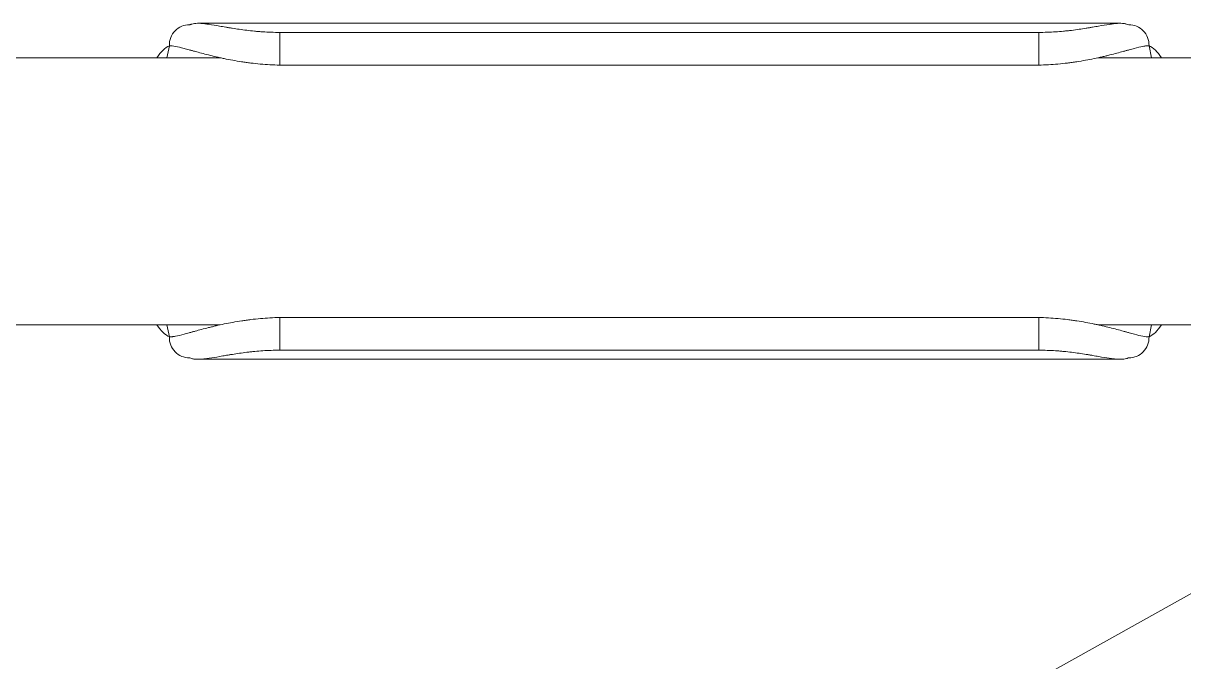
# Model space of a CAD drawing. Header units: millimetres. Extents: x 151130 to 215929, y 2134 to 34533.
# Drawn here: x 165495.2 to 165550.4, y 14468.1 to 14498.4 of the extents above; entities that cross this region are included whole.
import ezdxf

# ---------------------------------------------------------------- set-up
doc = ezdxf.new("R2010")
doc.units = ezdxf.units.MM
doc.layers.add('1', color=7, linetype='Continuous')

# ---------------------------------------------------------------- blocks, each defined once
blk = doc.blocks.new('SILLA GO 34006A')
at = {"layer": '1', "color": 0, "linetype": 'Continuous', "lineweight": 18}
for p, q in [((240.305, 415.961), (275.716, 479.517)), ((265.886, 461.85), (265.886, 434.522)), ((278.586, 434.522), (278.586, 461.85)), ((264.25, 435.587), (264.25, 391.728)), ((280.223, 391.723), (280.223, 435.582)), ((265.886, 392.78), (265.886, 84.529)), ((278.586, 84.529), (278.586, 392.78))]:
    blk.add_line(p, q, dxfattribs=at)
at = {"layer": '1', "color": 0, "linetype": 'Continuous', "lineweight": 13}
for p, q in [((265.318, 436.953), (265.886, 437.067)), ((278.586, 437.067), (279.154, 436.953)), ((264.684, 395.605), (264.684, 431.706)), ((266.24, 431.706), (264.684, 431.706)), ((266.24, 431.706), (266.24, 395.605)), ((278.233, 395.605), (278.233, 431.706)), ((278.233, 431.706), (279.789, 431.706)), ((279.789, 431.706), (279.789, 395.605)), ((266.24, 395.605), (264.684, 395.605)), ((278.233, 395.605), (279.789, 395.605)), ((265.886, 390.243), (265.318, 390.357)), ((279.154, 390.357), (278.586, 390.243))]:
    blk.add_line(p, q, dxfattribs=at)
at = {"layer": '1', "color": 0, "linetype": 'Continuous', "lineweight": 18}
for centre, major_axis, ratio, start_param, end_param in [((274.235, 436.657), (8.985, 0), 0.267949, 2.763013, 3.0183), ((270.238, 436.657), (8.985, 0), 0.267949, 0.123292, 0.37858), ((265.318, 435.987), (0.908, -0.42), 0.95908, 1.988277, 3.590908), ((279.154, 435.987), (0.908, 0.42), 0.95908, 5.83387, 7.436501), ((265.318, 391.323), (0.908, 0.42), 0.95908, 2.692277, 4.294908), ((279.154, 391.323), (0.908, -0.42), 0.95908, 5.12987, 6.732501), ((274.235, 390.653), (8.985, 0), 0.267949, 3.264885, 3.520174), ((270.238, 390.653), (8.985, 0), 0.267949, 5.904604, 6.159893)]:
    blk.add_ellipse(centre, major_axis=major_axis, ratio=ratio, start_param=start_param, end_param=end_param, dxfattribs=at)
at = {"layer": '1', "color": 0, "linetype": 'Continuous', "lineweight": 13}
for points, knots in [([(265.318, 436.953), (265.316, 436.873), (265.326, 436.776), (265.37, 436.546), (265.402, 436.412), (265.454, 436.217), (265.465, 436.177), (265.487, 436.094), (265.499, 436.051), (265.517, 435.985), (265.523, 435.962), (265.536, 435.917), (265.555, 435.848), (265.575, 435.777), (265.615, 435.631), (265.643, 435.529), (265.699, 435.316), (265.728, 435.205), (265.786, 434.974), (265.815, 434.853), (265.859, 434.665), (265.873, 434.602), (265.901, 434.473), (265.915, 434.408), (265.956, 434.211), (265.982, 434.077), (266.032, 433.802), (266.056, 433.661), (266.089, 433.446), (266.099, 433.374), (266.12, 433.227), (266.129, 433.153), (266.157, 432.929), (266.189, 432.627), (266.212, 432.322), (266.23, 432.015), (266.236, 431.861), (266.24, 431.706)], [0, 0, 0, 0, 0.125, 0.125, 0.25, 0.25, 0.28125, 0.28125, 0.3125, 0.3125, 0.328125, 0.328125, 0.34375, 0.375, 0.375, 0.4375, 0.4375, 0.5, 0.5, 0.5625, 0.5625, 0.59375, 0.59375, 0.625, 0.625, 0.6875, 0.6875, 0.75, 0.75, 0.78125, 0.78125, 0.8125, 0.8125, 0.875, 0.9375, 0.9375, 1, 1, 1, 1]), ([(278.233, 431.706), (278.237, 431.861), (278.243, 432.015), (278.261, 432.321), (278.284, 432.624), (278.316, 432.923), (278.343, 433.146), (278.352, 433.22), (278.368, 433.33), (278.373, 433.367), (278.383, 433.44), (278.41, 433.622), (278.44, 433.798), (278.49, 434.074), (278.516, 434.208), (278.571, 434.471), (278.599, 434.599), (278.635, 434.756), (278.642, 434.787), (278.657, 434.848), (278.679, 434.94), (278.701, 435.029), (278.744, 435.203), (278.773, 435.314), (278.83, 435.527), (278.858, 435.629), (278.898, 435.775), (278.917, 435.846), (278.936, 435.915), (278.949, 435.961), (278.955, 435.983), (278.986, 436.093), (279.008, 436.176), (279.07, 436.408), (279.102, 436.543), (279.13, 436.688), (279.135, 436.716), (279.141, 436.756), (279.143, 436.769), (279.146, 436.795), (279.153, 436.857), (279.156, 436.913), (279.154, 436.953)], [0, 0, 0, 0, 0.0625, 0.0625, 0.125, 0.1875, 0.1875, 0.21875, 0.21875, 0.234375, 0.234375, 0.25, 0.3125, 0.3125, 0.375, 0.375, 0.4375, 0.4375, 0.453125, 0.453125, 0.46875, 0.5, 0.5, 0.5625, 0.5625, 0.625, 0.625, 0.65625, 0.671875, 0.671875, 0.6875, 0.6875, 0.75, 0.75, 0.875, 0.875, 0.90625, 0.90625, 0.921875, 0.921875, 0.9375, 1, 1, 1, 1]), ([(266.24, 395.605), (266.236, 395.449), (266.23, 395.295), (266.212, 394.989), (266.189, 394.686), (266.157, 394.387), (266.13, 394.164), (266.121, 394.09), (266.105, 393.98), (266.1, 393.943), (266.09, 393.87), (266.063, 393.688), (266.033, 393.512), (265.983, 393.236), (265.957, 393.102), (265.902, 392.839), (265.874, 392.711), (265.838, 392.554), (265.831, 392.523), (265.816, 392.462), (265.794, 392.37), (265.772, 392.281), (265.729, 392.108), (265.7, 391.996), (265.643, 391.783), (265.615, 391.681), (265.575, 391.535), (265.555, 391.464), (265.536, 391.395), (265.524, 391.35), (265.518, 391.327), (265.487, 391.217), (265.465, 391.134), (265.403, 390.902), (265.37, 390.768), (265.343, 390.622), (265.338, 390.594), (265.332, 390.554), (265.33, 390.541), (265.327, 390.515), (265.32, 390.453), (265.317, 390.397), (265.318, 390.357)], [0, 0, 0, 0, 0.0625, 0.0625, 0.125, 0.1875, 0.1875, 0.21875, 0.21875, 0.234375, 0.234375, 0.25, 0.3125, 0.3125, 0.375, 0.375, 0.4375, 0.4375, 0.453125, 0.453125, 0.46875, 0.5, 0.5, 0.5625, 0.5625, 0.625, 0.625, 0.65625, 0.671875, 0.671875, 0.6875, 0.6875, 0.75, 0.75, 0.875, 0.875, 0.90625, 0.90625, 0.921875, 0.921875, 0.9375, 1, 1, 1, 1]), ([(279.154, 390.357), (279.157, 390.438), (279.146, 390.534), (279.103, 390.764), (279.071, 390.898), (279.019, 391.093), (279.008, 391.133), (278.986, 391.216), (278.974, 391.259), (278.956, 391.326), (278.949, 391.348), (278.937, 391.393), (278.918, 391.462), (278.898, 391.534), (278.858, 391.68), (278.83, 391.781), (278.774, 391.994), (278.745, 392.105), (278.687, 392.336), (278.657, 392.457), (278.614, 392.645), (278.6, 392.708), (278.571, 392.837), (278.558, 392.902), (278.517, 393.099), (278.49, 393.234), (278.441, 393.508), (278.417, 393.649), (278.384, 393.864), (278.374, 393.937), (278.353, 394.083), (278.344, 394.157), (278.316, 394.382), (278.284, 394.683), (278.261, 394.988), (278.243, 395.295), (278.237, 395.449), (278.233, 395.605)], [0, 0, 0, 0, 0.125, 0.125, 0.25, 0.25, 0.28125, 0.28125, 0.3125, 0.3125, 0.328125, 0.328125, 0.34375, 0.375, 0.375, 0.4375, 0.4375, 0.5, 0.5, 0.5625, 0.5625, 0.59375, 0.59375, 0.625, 0.625, 0.6875, 0.6875, 0.75, 0.75, 0.78125, 0.78125, 0.8125, 0.8125, 0.875, 0.9375, 0.9375, 1, 1, 1, 1])]:
    blk.add_open_spline(points, degree=3, knots=knots, dxfattribs=at)
at = {"layer": '1', "color": 0, "linetype": 'Continuous', "lineweight": 18}
for points, knots in [([(264.684, 431.706), (264.684, 431.842), (264.681, 431.977), (264.672, 432.245), (264.666, 432.378), (264.653, 432.575), (264.648, 432.641), (264.64, 432.739), (264.637, 432.771), (264.631, 432.836), (264.628, 432.868), (264.613, 433.028), (264.599, 433.153), (264.57, 433.395), (264.554, 433.513), (264.521, 433.741), (264.503, 433.853), (264.477, 434.015), (264.468, 434.068), (264.455, 434.146), (264.451, 434.172), (264.442, 434.224), (264.42, 434.35), (264.399, 434.47), (264.351, 434.743), (264.322, 434.908), (264.297, 435.077), (264.294, 435.095), (264.289, 435.132), (264.287, 435.15), (264.279, 435.203), (264.275, 435.237), (264.264, 435.337), (264.258, 435.399), (264.247, 435.574), (264.249, 435.674), (264.266, 435.805), (264.274, 435.846), (264.291, 435.902), (264.297, 435.92), (264.31, 435.955), (264.318, 435.971), (264.326, 435.987)], [0, 0, 0, 0, 0.0625, 0.0625, 0.125, 0.125, 0.15625, 0.15625, 0.171875, 0.171875, 0.1875, 0.1875, 0.25, 0.25, 0.3125, 0.3125, 0.375, 0.375, 0.40625, 0.40625, 0.421875, 0.421875, 0.4375, 0.5, 0.5, 0.625, 0.625, 0.640625, 0.640625, 0.65625, 0.65625, 0.6875, 0.6875, 0.75, 0.75, 0.875, 0.875, 0.9375, 0.9375, 0.96875, 0.96875, 1, 1, 1, 1]), ([(280.147, 435.987), (280.163, 435.955), (280.177, 435.921), (280.193, 435.865), (280.198, 435.845), (280.206, 435.804), (280.21, 435.783), (280.224, 435.673), (280.225, 435.572), (280.215, 435.397), (280.209, 435.335), (280.197, 435.235), (280.193, 435.2), (280.183, 435.129), (280.178, 435.093), (280.15, 434.906), (280.121, 434.74), (280.073, 434.466), (280.056, 434.371), (280.035, 434.245), (280.03, 434.219), (280.021, 434.168), (280.008, 434.09), (279.995, 434.011), (279.969, 433.849), (279.952, 433.738), (279.919, 433.509), (279.903, 433.391), (279.88, 433.208), (279.873, 433.146), (279.863, 433.052), (279.86, 433.02), (279.853, 432.957), (279.85, 432.925), (279.835, 432.765), (279.824, 432.636), (279.807, 432.375), (279.801, 432.243), (279.792, 431.977), (279.789, 431.842), (279.789, 431.706)], [0, 0, 0, 0, 0.0625, 0.0625, 0.09375, 0.09375, 0.125, 0.125, 0.25, 0.25, 0.3125, 0.3125, 0.34375, 0.34375, 0.375, 0.375, 0.5, 0.5, 0.5625, 0.5625, 0.578125, 0.578125, 0.59375, 0.625, 0.625, 0.6875, 0.6875, 0.75, 0.75, 0.78125, 0.78125, 0.796875, 0.796875, 0.8125, 0.8125, 0.875, 0.875, 0.9375, 0.9375, 1, 1, 1, 1]), ([(264.326, 391.323), (264.31, 391.355), (264.296, 391.389), (264.28, 391.445), (264.275, 391.465), (264.267, 391.506), (264.263, 391.527), (264.249, 391.637), (264.247, 391.738), (264.258, 391.913), (264.264, 391.975), (264.275, 392.075), (264.28, 392.11), (264.289, 392.181), (264.295, 392.217), (264.323, 392.405), (264.351, 392.57), (264.4, 392.844), (264.417, 392.94), (264.438, 393.065), (264.443, 393.091), (264.451, 393.142), (264.465, 393.22), (264.478, 393.299), (264.504, 393.461), (264.521, 393.572), (264.554, 393.802), (264.57, 393.92), (264.593, 394.102), (264.6, 394.164), (264.61, 394.258), (264.613, 394.29), (264.62, 394.354), (264.623, 394.385), (264.638, 394.545), (264.649, 394.674), (264.666, 394.935), (264.672, 395.067), (264.681, 395.333), (264.684, 395.468), (264.684, 395.605)], [0, 0, 0, 0, 0.0625, 0.0625, 0.09375, 0.09375, 0.125, 0.125, 0.25, 0.25, 0.3125, 0.3125, 0.34375, 0.34375, 0.375, 0.375, 0.5, 0.5, 0.5625, 0.5625, 0.578125, 0.578125, 0.59375, 0.625, 0.625, 0.6875, 0.6875, 0.75, 0.75, 0.78125, 0.78125, 0.796875, 0.796875, 0.8125, 0.8125, 0.875, 0.875, 0.9375, 0.9375, 1, 1, 1, 1]), ([(279.789, 395.605), (279.789, 395.468), (279.792, 395.333), (279.801, 395.065), (279.807, 394.932), (279.82, 394.735), (279.825, 394.669), (279.833, 394.572), (279.836, 394.539), (279.842, 394.474), (279.845, 394.442), (279.86, 394.282), (279.874, 394.157), (279.903, 393.915), (279.919, 393.798), (279.952, 393.569), (279.97, 393.458), (279.996, 393.296), (280.005, 393.242), (280.018, 393.164), (280.022, 393.138), (280.031, 393.087), (280.053, 392.96), (280.074, 392.84), (280.122, 392.567), (280.151, 392.402), (280.176, 392.233), (280.179, 392.215), (280.184, 392.178), (280.186, 392.16), (280.193, 392.107), (280.198, 392.073), (280.209, 391.973), (280.215, 391.911), (280.225, 391.736), (280.224, 391.636), (280.207, 391.505), (280.198, 391.464), (280.182, 391.408), (280.176, 391.39), (280.162, 391.355), (280.155, 391.339), (280.147, 391.323)], [0, 0, 0, 0, 0.0625, 0.0625, 0.125, 0.125, 0.15625, 0.15625, 0.171875, 0.171875, 0.1875, 0.1875, 0.25, 0.25, 0.3125, 0.3125, 0.375, 0.375, 0.40625, 0.40625, 0.421875, 0.421875, 0.4375, 0.5, 0.5, 0.625, 0.625, 0.640625, 0.640625, 0.65625, 0.65625, 0.6875, 0.6875, 0.75, 0.75, 0.875, 0.875, 0.9375, 0.9375, 0.96875, 0.96875, 1, 1, 1, 1])]:
    blk.add_open_spline(points, degree=3, knots=knots, dxfattribs=at)
blk = doc.blocks.new('P.IND.1600x700')
blk.add_blockref('SILLA GO 34006A', (-1239.732, 1536.786))

msp = doc.modelspace()

# ---------------------------------------------------------------- block references
at = {"color": 5, "xscale": -1, "rotation": 270}
msp.add_blockref('P.IND.1600x700', (163575.026, 15457.939), dxfattribs=at)

doc.saveas('drawing.dxf')
